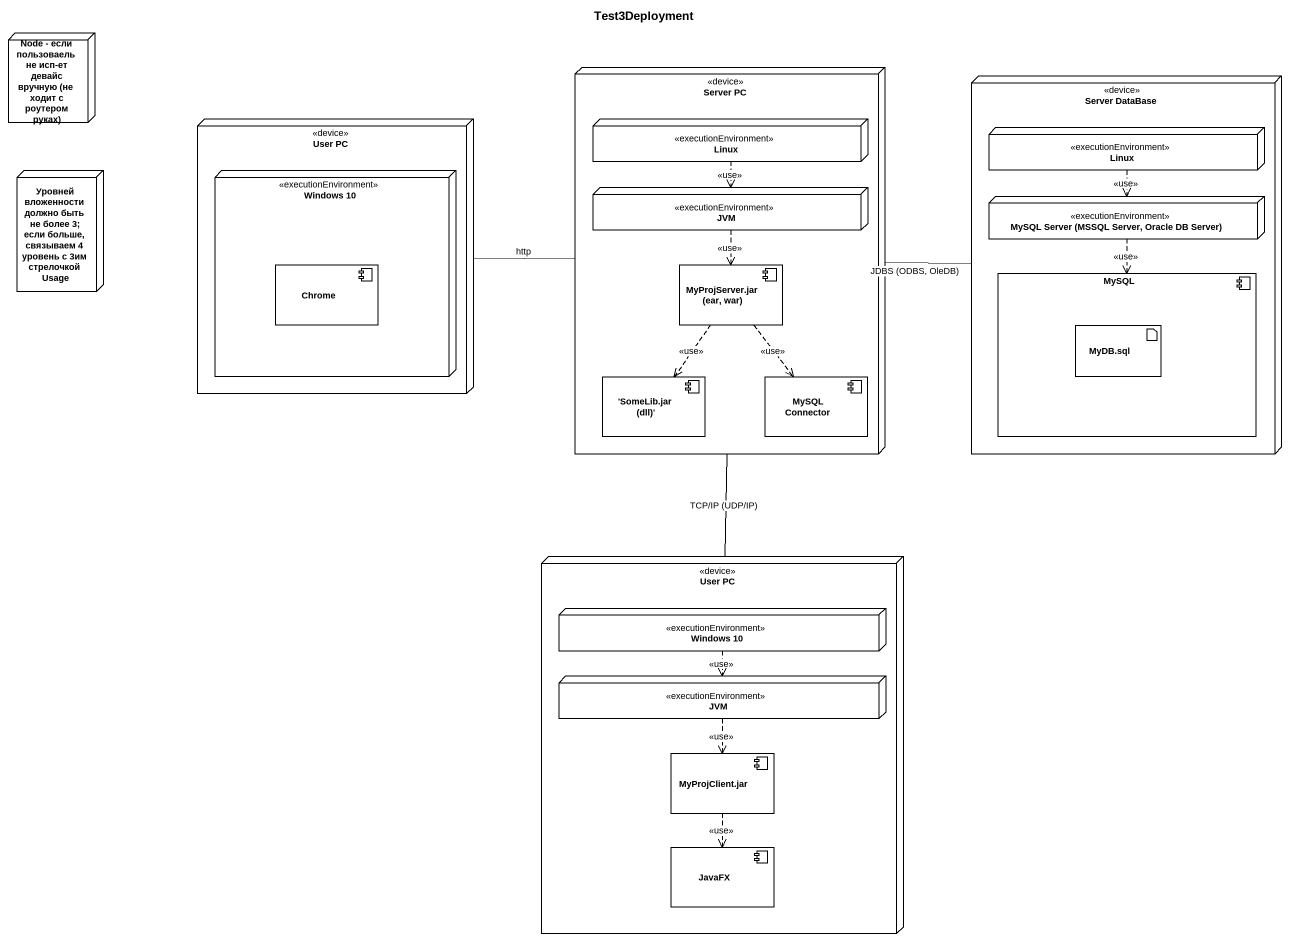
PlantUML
@startuml
title Test3Deployment
node "Node - если пользоваель не исп-ет девайс вручную (не ходит с роутером руках)" as Node_если_пользоваель_не
node "Server PC" as Server_PC <<device>> {
  node Linux <<executionEnvironment>>
  node JVM <<executionEnvironment>>
  component "MyProjServer.jar (ear, war)" as MyProjServer_jar_ear_war
  component "'SomeLib.jar (dll)'" as SomeLib_jar_dll
  component "MySQL Connector" as MySQL_Connector
}
node "Server DataBase" as Server_DataBase <<device>> {
  node "Linux" as Linux_2 <<executionEnvironment>>
  node "MySQL Server (MSSQL Server, Oracle DB Server)" as MySQL_Server_MSSQL_Server <<executionEnvironment>>
  component MySQL {
    artifact "MyDB.sql" as MyDB_sql
  }
}
node "User PC" as User_PC <<device>> {
  node "Windows 10" as Windows_10 <<executionEnvironment>> {
    component Chrome
  }
}
node "Уровней вложенности должно быть не более 3; если больше, связываем 4 уровень с 3им стрелочкой Usage" as Уровней_вложенности_должно
node "User PC" as User_PC_2 <<device>> {
  node "Windows 10" as Windows_10_2 <<executionEnvironment>>
  node "JVM" as JVM_2 <<executionEnvironment>>
  component "MyProjClient.jar" as MyProjClient_jar
  component JavaFX
}
Server_PC -right- Server_DataBase : JDBS (ODBS, OleDB)
User_PC -right- Server_PC : http
Linux ..> JVM : <<use>>
Linux_2 ..> MySQL_Server_MSSQL_Server : <<use>>
JVM ..> MyProjServer_jar_ear_war : <<use>>
MySQL_Server_MSSQL_Server ..> MySQL : <<use>>
MyProjServer_jar_ear_war ..> SomeLib_jar_dll : <<use>>
MyProjServer_jar_ear_war ..> MySQL_Connector : <<use>>
User_PC_2 -up- Server_PC : TCP/IP (UDP/IP)
Windows_10_2 ..> JVM_2 : <<use>>
JVM_2 ..> MyProjClient_jar : <<use>>
MyProjClient_jar ..> JavaFX : <<use>>
@enduml
